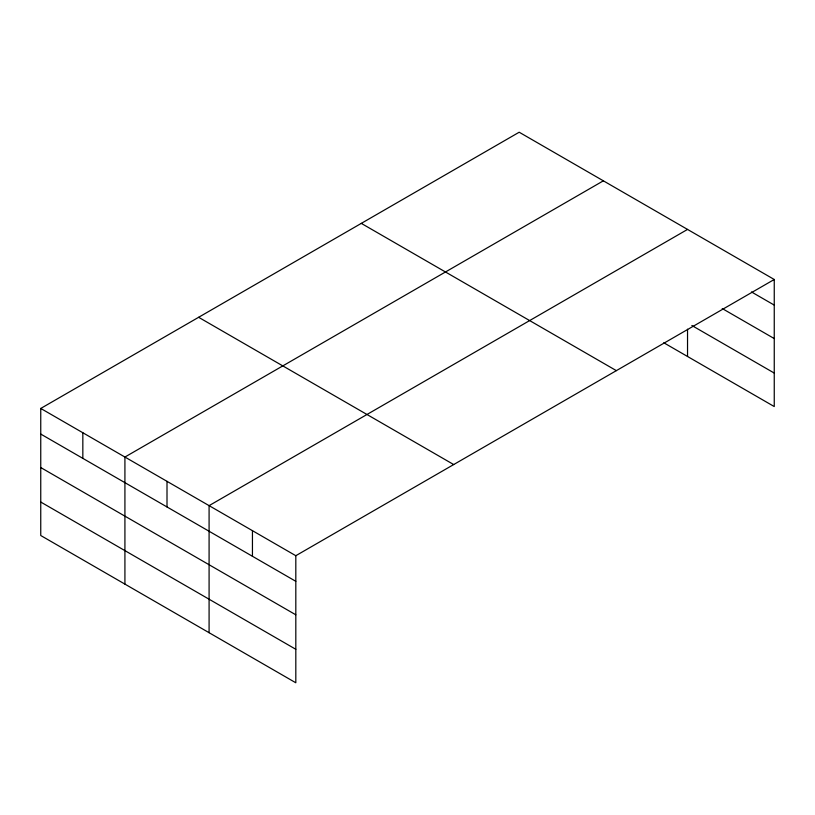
<?xml version="1.0" encoding="UTF-8"?>
<svg xmlns="http://www.w3.org/2000/svg" width="815" height="815" viewBox="0 0 815 815"><rect width="100%" height="100%" fill="white"/><g stroke="black" fill="none" stroke-linecap="round" stroke-linejoin="round"><path stroke-width="1.22" d="M40.75 408.447L295.814 555.708L295.814 682.776L40.75 535.516L40.75 408.447L519.186 132.224L774.25 279.484L774.25 406.553L663.787 342.769M603.355 180.828L124.919 457.052L124.919 584.111M687.534 229.422L209.088 505.646L209.088 632.705M295.814 555.708L774.25 279.484M751.481 291.953L774.25 305.095M722.222 308.539L774.25 338.571M691.864 325.501L774.25 373.066M361.3 223.381L616.364 370.642M198.636 317.3L453.7 464.56M40.75 434.069L295.814 581.319M40.75 467.545L295.814 614.805M40.75 502.04L295.814 649.29M687.534 329.199L687.534 356.481M252.446 530.677L252.446 556.288M167.004 481.349L167.004 506.961M82.835 432.755L82.835 458.366"/></g></svg>
